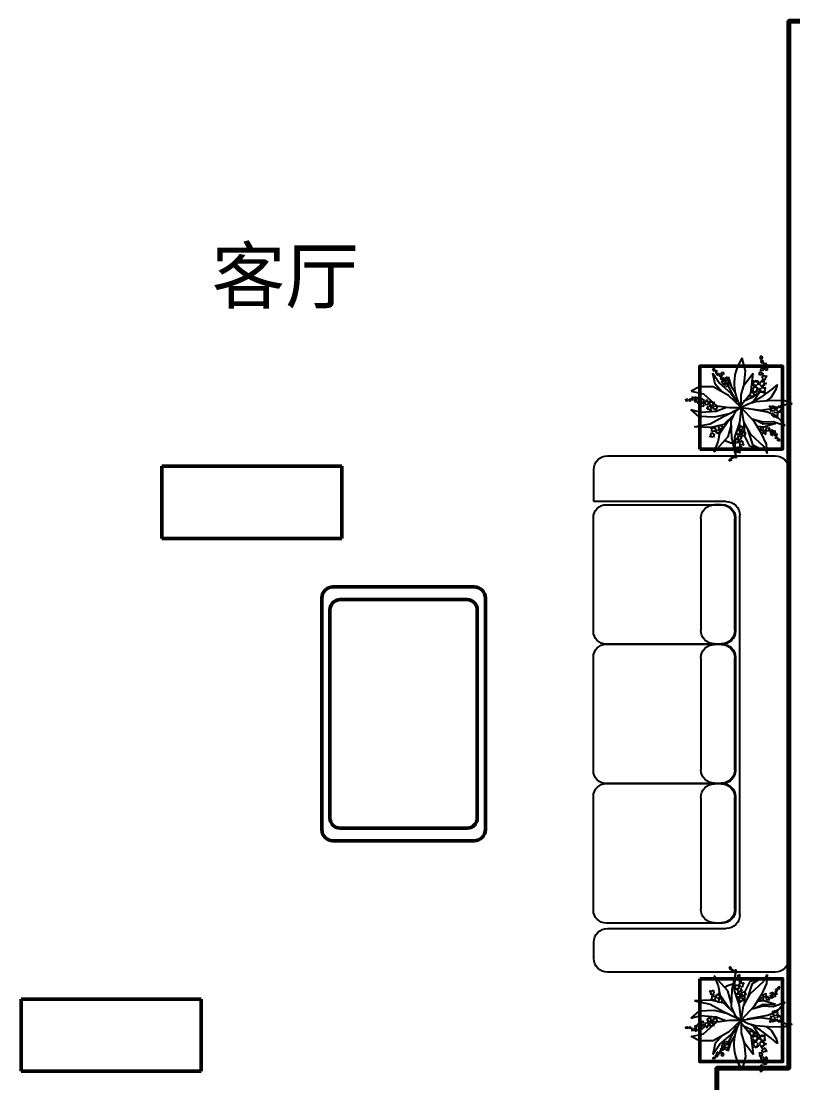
# Model space of a CAD drawing. Header units: millimetres. Extents: x 26134 to 52625, y 7627 to 18313.
# Drawn here: x 31343 to 33487, y 10652 to 13600 of the extents above; entities that cross this region are included whole.
import ezdxf

# ---------------------------------------------------------------- set-up
doc = ezdxf.new("R2010")
doc.units = ezdxf.units.MM
for name, color, linetype in [('wall', 7, 'Continuous'), ('人体', 7, 'Continuous'), ('家具', 6, 'Continuous'), ('户型组成', 5, 'Continuous'), ('户型面积图', 1, 'Continuous'), ('植物', 102, 'Continuous')]:
    doc.layers.add(name, color=color, linetype=linetype)
doc.styles.get("Standard").update_dxf_attribs({"font": 'arial.ttf'})

# ---------------------------------------------------------------- blocks, each defined once
blk = doc.blocks.new('茶几1')
at = {"layer": '家具', "lineweight": 50}
for p, q in [((44554.5, 13551.3), (45008.7, 13551.3)), ((44518.5, 12771.3), (44518.5, 13515.3)), ((45044.7, 13515.3), (45044.7, 12771.3)), ((44544.8, 12808.5), (44544.8, 13478.1)), ((44577.2, 13510.5), (44986, 13510.5)), ((45018.4, 13478.1), (45018.4, 12808.5)), ((44986, 12776.1), (44577.2, 12776.1)), ((45008.7, 12735.3), (44554.5, 12735.3))]:
    blk.add_line(p, q, dxfattribs=at)
for centre, radius, start, end in [((44554.5, 13515.3), 36, 90, 180), ((45008.7, 13515.3), 36, 0, 90), ((44577.2, 13478.1), 32.4, 90, 180), ((44986, 13478.1), 32.4, 0, 90), ((44577.2, 12808.5), 32.4, 180, 270), ((44986, 12808.5), 32.4, 270, 0), ((44554.5, 12771.3), 36, 180, 270), ((45008.7, 12771.3), 36, 270, 0)]:
    blk.add_arc(centre, radius, start, end, dxfattribs=at)
blk = doc.blocks.new('植物1')
at = {"color": 94}
for p, q in [((35205.1, 12767.2), (35203.1, 12766.2)), ((35203.1, 12766.2), (35205.4, 12765.9)), ((35206.5, 12768.7), (35203.4, 12770.9)), ((35203.4, 12770.9), (35205.1, 12767.2)), ((35205.4, 12765.9), (35204.1, 12763.6)), ((35204.1, 12763.6), (35209, 12763.9)), ((35207.6, 12770.3), (35206.5, 12768.7)), ((35207.9, 12768.4), (35207.6, 12770.3)), ((35210.2, 12769.8), (35207.9, 12768.4)), ((35209.5, 12764.5), (35210.2, 12769.8)), ((35212.3, 12759.2), (35210.3, 12758.1)), ((35210.3, 12758.1), (35212.6, 12757.9)), ((35213.7, 12760.7), (35210.5, 12762.8)), ((35210.5, 12762.8), (35212.3, 12759.2)), ((35212.6, 12757.9), (35211.2, 12755.6)), ((35211.2, 12755.6), (35216.2, 12755.9)), ((35214.7, 12762.3), (35213.7, 12760.7)), ((35215, 12760.3), (35214.7, 12762.3)), ((35217.3, 12761.8), (35215, 12760.3)), ((35216.6, 12756.5), (35217.3, 12761.8)), ((35223.3, 12756.3), (35220, 12756.9)), ((35220, 12756.9), (35222.5, 12751.2)), ((35224.7, 12757.2), (35222.6, 12759.1)), ((35222.6, 12759.1), (35223.3, 12756.3)), ((35223.4, 12751), (35229.9, 12752.4)), ((35228.2, 12760.9), (35224.7, 12757.2)), ((35227, 12756.2), (35228.2, 12760.9)), ((35229.4, 12755.7), (35227, 12756.2)), ((35227.2, 12754.5), (35229.4, 12755.7)), ((35229.9, 12752.4), (35227.2, 12754.5)), ((35150.9, 12739.6), (35165.3, 12704.1)), ((35198.7, 12686.8), (35150.9, 12739.6)), ((35224.8, 12748.7), (35212.2, 12690.5)), ((35222.1, 12688.6), (35224.8, 12748.7)), ((35226, 12729.6), (35222.7, 12733)), ((35222.7, 12733), (35227.5, 12731.7)), ((35224.3, 12728), (35226, 12729.6)), ((35226.7, 12728.1), (35224.3, 12728)), ((35225.5, 12724.9), (35226.7, 12728.1)), ((35231.8, 12727), (35225.5, 12724.9)), ((35227.5, 12731.7), (35228.4, 12734.4)), ((35228.4, 12734.4), (35229.2, 12731.6)), ((35229.2, 12731.6), (35231.8, 12733.8)), ((35235, 12739.1), (35231.7, 12739.7)), ((35231.7, 12739.7), (35234.2, 12734.1)), ((35231.8, 12733.8), (35232.5, 12727.7)), ((35236.4, 12740.1), (35234.3, 12742)), ((35234.3, 12742), (35235, 12739.1)), ((35235.1, 12733.8), (35241.7, 12735.3)), ((35239.4, 12727.4), (35235.1, 12728.8)), ((35235.1, 12728.8), (35237.4, 12720.8)), ((35239.9, 12743.7), (35236.4, 12740.1)), ((35238.6, 12720.3), (35247.4, 12721)), ((35238.8, 12739.1), (35239.9, 12743.7)), ((35241.1, 12738.6), (35238.8, 12739.1)), ((35238.9, 12737.4), (35241.1, 12738.6)), ((35241.7, 12735.3), (35238.9, 12737.4)), ((35241.4, 12728.3), (35239, 12731.2)), ((35239, 12731.2), (35239.4, 12727.4)), ((35239.2, 12705.2), (35240.6, 12716.7)), ((35240.6, 12716.7), (35244.7, 12712.4)), ((35246.7, 12732.4), (35241.4, 12728.3)), ((35244.3, 12726.5), (35246.7, 12732.4)), ((35247.3, 12725.4), (35244.3, 12726.5)), ((35244.3, 12724.3), (35247.3, 12725.4)), ((35247.4, 12721), (35244.3, 12724.3)), ((35244.7, 12712.4), (35246.4, 12716.4)), ((35246.4, 12716.4), (35247.6, 12712.4)), ((35247.6, 12712.4), (35255.4, 12715.2)), ((35255.4, 12715.2), (35249.8, 12708.5)), ((35275.3, 12719.6), (35258.2, 12685)), ((35267.1, 12659.9), (35284.4, 12713.2)), ((35305.1, 12725), (35275.3, 12719.6)), ((35276.2, 12676.8), (35323.2, 12720.5)), ((35284.4, 12713.2), (35305.1, 12725)), ((35323.2, 12720.5), (35335.8, 12744.2)), ((35335.8, 12744.2), (35333.1, 12712.3)), ((35142.6, 12684.7), (35134.6, 12687.1)), ((35134.6, 12687.1), (35140.6, 12680.7)), ((35140.6, 12680.7), (35137.1, 12677.2)), ((35137.1, 12677.2), (35142.1, 12678.2)), ((35142.1, 12678.2), (35140.8, 12672.5)), ((35140.8, 12672.5), (35150.8, 12676.4)), ((35143.6, 12688.7), (35142.6, 12684.7)), ((35145.5, 12684.9), (35143.6, 12688.7)), ((35149.4, 12689.4), (35145.5, 12684.9)), ((35151.3, 12678), (35149.4, 12689.4)), ((35169.1, 12678.8), (35163.7, 12672)), ((35165.3, 12704.1), (35170.7, 12674.1)), ((35167.9, 12670.7), (35169.1, 12678.8)), ((35210.8, 12645.3), (35198.7, 12686.8)), ((35212.2, 12690.5), (35210.4, 12631.3)), ((35218.3, 12702.9), (35227, 12703.4)), ((35225.7, 12699.1), (35218.3, 12702.9)), ((35239.3, 12636.8), (35222.1, 12688.6)), ((35223.7, 12695.5), (35225.7, 12699.1)), ((35227.7, 12697), (35223.7, 12695.5)), ((35227, 12703.4), (35226.9, 12708.3)), ((35226.9, 12708.3), (35229.9, 12704.2)), ((35236.7, 12698), (35227.4, 12691.1)), ((35227.4, 12691.1), (35227.7, 12697)), ((35229.2, 12667.7), (35230.5, 12679.2)), ((35229.9, 12704.2), (35232.8, 12709.2)), ((35230.5, 12679.2), (35234.6, 12674.9)), ((35230.7, 12689.1), (35235.3, 12691.1)), ((35235.5, 12688.1), (35230.7, 12689.1)), ((35231.1, 12695), (35241.6, 12697.3)), ((35235.3, 12691.1), (35231.1, 12695)), ((35232.8, 12709.2), (35237.4, 12699.5)), ((35234.1, 12679.5), (35235.5, 12688.1)), ((35239.3, 12685.9), (35234.1, 12679.5)), ((35234.6, 12674.9), (35236.3, 12678.9)), ((35236.3, 12678.9), (35237.6, 12674.9)), ((35237.6, 12674.9), (35245.3, 12677.7)), ((35242.4, 12683.1), (35239.3, 12685.9)), ((35245.3, 12677.7), (35239.7, 12671)), ((35250.1, 12700.3), (35239.8, 12703.7)), ((35247.6, 12685.7), (35241.9, 12687.4)), ((35241.9, 12687.4), (35242.4, 12683.1)), ((35242.9, 12696.3), (35247.6, 12685.7)), ((35244.9, 12675.4), (35249.6, 12677.3)), ((35245.3, 12681.3), (35255.9, 12683.6)), ((35249.6, 12677.3), (35245.3, 12681.3)), ((35253.4, 12705.3), (35248.4, 12705.9)), ((35248.4, 12705.9), (35250.1, 12700.3)), ((35249.8, 12708.5), (35253.4, 12705.3)), ((35253.7, 12634.9), (35276.2, 12676.8)), ((35258.2, 12685), (35254.9, 12637.2)), ((35257.2, 12682.6), (35261.8, 12672)), ((35333.1, 12712.3), (35315.9, 12675)), ((35324.4, 12672.9), (35324.1, 12676.2)), ((35324.1, 12676.2), (35326.4, 12674)), ((35326.4, 12674), (35330.6, 12678.8)), ((35330.6, 12678.8), (35329.3, 12672.2)), ((35348.6, 12674.1), (35346.6, 12680.5)), ((35346.6, 12680.5), (35349.8, 12679.2)), ((35349.8, 12679.2), (35349.8, 12681.7)), ((35349.8, 12681.7), (35351.4, 12679.9)), ((35351.4, 12679.9), (35354.8, 12683.2)), ((35356.1, 12677.5), (35353.3, 12676.7)), ((35353.3, 12676.7), (35355.5, 12674.1)), ((35354.8, 12683.2), (35353.4, 12678.3)), ((35353.4, 12678.3), (35356.1, 12677.5)), ((35360.9, 12680.5), (35362.8, 12674.1)), ((35366.6, 12684.3), (35361.1, 12681.4)), ((35362.8, 12674.1), (35364.7, 12676.9)), ((35367, 12691.7), (35364.6, 12692.9)), ((35364.6, 12692.9), (35365.3, 12688)), ((35364.7, 12676.9), (35366, 12674.8)), ((35365.9, 12687.6), (35371.3, 12687.3)), ((35366, 12674.8), (35366.4, 12677.2)), ((35366.2, 12681), (35366.6, 12684.3)), ((35369, 12681.9), (35366.2, 12681)), ((35366.4, 12677.2), (35371.1, 12676.4)), ((35367.1, 12694.1), (35367, 12691.7)), ((35368.3, 12692.1), (35367.1, 12694.1)), ((35367.2, 12679.6), (35369, 12681.9)), ((35371.1, 12676.4), (35367.2, 12679.6)), ((35371.8, 12694.1), (35368.3, 12692.1)), ((35369.7, 12689.5), (35371.6, 12689.9)), ((35371.3, 12687.3), (35369.7, 12689.5)), ((35369.9, 12690.8), (35371.8, 12694.1)), ((35371.6, 12689.9), (35369.9, 12690.8)), ((35374.6, 12699.4), (35372.2, 12700.6)), ((35372.2, 12700.6), (35372.8, 12695.7)), ((35373.5, 12695.3), (35378.8, 12694.9)), ((35374.7, 12701.7), (35374.6, 12699.4)), ((35375.9, 12699.8), (35374.7, 12701.7)), ((35379.4, 12701.8), (35375.9, 12699.8)), ((35377.2, 12697.2), (35379.1, 12697.6)), ((35378.8, 12694.9), (35377.2, 12697.2)), ((35377.4, 12698.5), (35379.4, 12701.8)), ((35379.1, 12697.6), (35377.4, 12698.5)), ((35140.9, 12655), (35083.2, 12652.2)), ((35083.2, 12652.2), (35137.3, 12641.3)), ((35137.3, 12641.3), (35184.2, 12615.8)), ((35144.4, 12661.8), (35138.6, 12656)), ((35138.6, 12656), (35147, 12658.3)), ((35185.1, 12644), (35140.9, 12655)), ((35145.6, 12664.5), (35141.4, 12664.7)), ((35141.4, 12664.7), (35144.4, 12661.8)), ((35154.5, 12666.4), (35143.5, 12670.1)), ((35143.5, 12670.1), (35145.6, 12664.5)), ((35147, 12658.3), (35148.4, 12653.5)), ((35148.4, 12653.5), (35149.9, 12658.4)), ((35149.9, 12658.4), (35154.3, 12654.5)), ((35154.3, 12654.5), (35155.6, 12665.2)), ((35161.4, 12670.2), (35155.6, 12670.6)), ((35155.6, 12670.6), (35160.9, 12661.3)), ((35163.7, 12672), (35159.8, 12674.9)), ((35159.8, 12674.9), (35161.4, 12670.2)), ((35162.6, 12661), (35173.6, 12664.6)), ((35168.5, 12653.5), (35162.6, 12647.7)), ((35162.6, 12647.7), (35171.1, 12650)), ((35169.7, 12656.2), (35165.4, 12656.4)), ((35165.4, 12656.4), (35168.5, 12653.5)), ((35178.5, 12658.1), (35167.5, 12661.8)), ((35167.5, 12661.8), (35169.7, 12656.2)), ((35172.1, 12670.2), (35167.9, 12670.7)), ((35168.5, 12667.7), (35172.1, 12670.2)), ((35173.6, 12664.6), (35168.5, 12667.7)), ((35170.7, 12674.1), (35204.4, 12625.7)), ((35171.1, 12650), (35172.5, 12645.2)), ((35172.5, 12645.2), (35174, 12650.1)), ((35174, 12650.1), (35178.4, 12646.2)), ((35178.4, 12646.2), (35179.7, 12656.9)), ((35217.6, 12613.1), (35185.1, 12644)), ((35240, 12662.8), (35229.8, 12666.2)), ((35236.6, 12655.7), (35241.3, 12657.7)), ((35241.5, 12654.7), (35236.6, 12655.7)), ((35237.1, 12661.6), (35247.6, 12663.9)), ((35241.3, 12657.7), (35237.1, 12661.6)), ((35243.4, 12667.7), (35238.4, 12668.4)), ((35238.4, 12668.4), (35240, 12662.8)), ((35239.7, 12671), (35243.4, 12667.7)), ((35240, 12646.1), (35241.5, 12654.7)), ((35245.3, 12652.5), (35240, 12646.1)), ((35249.7, 12674.4), (35244.9, 12675.4)), ((35248.4, 12649.7), (35245.3, 12652.5)), ((35253.5, 12652.3), (35247.8, 12654)), ((35247.8, 12654), (35248.4, 12649.7)), ((35248.3, 12665.8), (35249.7, 12674.4)), ((35253.6, 12672.1), (35248.3, 12665.8)), ((35248.9, 12662.9), (35253.5, 12652.3)), ((35256.7, 12669.4), (35253.6, 12672.1)), ((35261.8, 12672), (35256.1, 12673.6)), ((35256.1, 12673.6), (35256.7, 12669.4)), ((35315.9, 12675), (35290.7, 12634)), ((35292.3, 12627.2), (35322, 12641.5)), ((35323.2, 12652.9), (35301, 12650.8)), ((35313.8, 12654.2), (35310.5, 12662.5)), ((35310.5, 12662.5), (35314.8, 12661)), ((35314.8, 12661), (35314.5, 12664.3)), ((35314.5, 12664.3), (35316.8, 12662.1)), ((35322.9, 12654.9), (35314.7, 12653.4)), ((35316.8, 12662.1), (35321, 12666.9)), ((35321, 12666.9), (35319.7, 12660.3)), ((35319.7, 12660.3), (35323.4, 12659.4)), ((35323.4, 12659.4), (35319.7, 12658)), ((35319.7, 12658), (35322.9, 12654.9)), ((35323.4, 12666.1), (35320.1, 12674.4)), ((35320.1, 12674.4), (35324.4, 12672.9)), ((35322, 12641.5), (35364.7, 12640.4)), ((35364.7, 12640.4), (35323.2, 12652.9)), ((35332.5, 12666.8), (35324.4, 12665.3)), ((35329.3, 12672.2), (35333, 12671.3)), ((35333, 12671.3), (35329.3, 12669.9)), ((35329.3, 12669.9), (35332.5, 12666.8)), ((35331.3, 12663.3), (35332.6, 12654.4)), ((35339.5, 12667.2), (35331.7, 12664.5)), ((35332.6, 12654.4), (35335.6, 12657.8)), ((35335.6, 12657.8), (35337, 12654.8)), ((35337, 12654.8), (35337.9, 12657.9)), ((35337.9, 12657.9), (35344, 12655.9)), ((35338.4, 12662.9), (35339.5, 12667.2)), ((35342.2, 12663.5), (35338.4, 12662.9)), ((35339.5, 12660.9), (35342.2, 12663.5)), ((35344, 12655.9), (35339.5, 12660.9)), ((35344.6, 12667.6), (35346.5, 12661.2)), ((35350.2, 12671.4), (35344.8, 12668.5)), ((35346.5, 12661.2), (35348.4, 12664)), ((35348.4, 12664), (35349.7, 12662)), ((35355.5, 12674.1), (35349.3, 12673.5)), ((35349.7, 12662), (35350, 12664.3)), ((35349.9, 12668.1), (35350.2, 12671.4)), ((35352.6, 12669), (35349.9, 12668.1)), ((35350, 12664.3), (35354.7, 12663.5)), ((35350.9, 12666.8), (35352.6, 12669)), ((35354.7, 12663.5), (35350.9, 12666.8)), ((35356.7, 12664.7), (35353.9, 12670.2)), ((35354.3, 12671.1), (35359.6, 12675.2)), ((35356.5, 12633.1), (35398, 12647.7)), ((35358.3, 12667.6), (35356.7, 12664.7)), ((35360.1, 12665.3), (35358.3, 12667.6)), ((35359.6, 12675.2), (35359.5, 12671.8)), ((35359.5, 12671.8), (35361.8, 12672.7)), ((35365, 12668.5), (35359.9, 12668.1)), ((35359.9, 12668.1), (35360.1, 12665.3)), ((35361.8, 12672.7), (35360.7, 12670.6)), ((35360.7, 12670.6), (35365, 12668.5)), ((35398, 12647.7), (35369.2, 12614.9)), ((35098.5, 12616.7), (35070.6, 12592.2)), ((35152.7, 12618.5), (35098.5, 12616.7)), ((35202.8, 12606.5), (35152.7, 12618.5)), ((35184.2, 12615.8), (35244.9, 12585.5)), ((35210.4, 12631.3), (35225.7, 12598.5)), ((35244.9, 12585.5), (35239.3, 12636.8)), ((35244.9, 12585.5), (35253.7, 12634.9)), ((35290.7, 12634), (35244.9, 12585.5)), ((35281.6, 12624.4), (35321.4, 12634.9)), ((35321.4, 12634.9), (35356.5, 12633.1)), ((35369.2, 12614.9), (35336.7, 12601.3)), ((35360.1, 12613), (35352.9, 12615.2)), ((35352.9, 12615.2), (35357.1, 12601.9)), ((35359.1, 12601.1), (35374.1, 12602.7)), ((35363.5, 12614.7), (35359.3, 12619.6)), ((35359.3, 12619.6), (35360.1, 12613)), ((35372.3, 12622), (35363.5, 12614.7)), ((35376.9, 12603.3), (35367.8, 12592.6)), ((35368.5, 12611.9), (35372.3, 12622)), ((35373.6, 12610.2), (35368.5, 12611.9)), ((35368.5, 12608), (35373.6, 12610.2)), ((35374.1, 12602.7), (35368.5, 12608)), ((35378.8, 12596), (35376.9, 12603.3)), ((35070.6, 12592.2), (35104.9, 12601.3)), ((35087.7, 12564.8), (35085.9, 12566.5)), ((35085.9, 12566.5), (35086.1, 12564.1)), ((35089, 12567.9), (35087.7, 12564.8)), ((35092.1, 12562.1), (35089, 12567.9)), ((35096.7, 12570), (35091.9, 12570.2)), ((35091.9, 12570.2), (35096.2, 12567.5)), ((35096.2, 12567.5), (35094.7, 12565.1)), ((35094.7, 12565.1), (35097.4, 12566.3)), ((35098.3, 12570.5), (35096.7, 12572.4)), ((35096.7, 12572.4), (35096.7, 12570)), ((35097.4, 12562.9), (35102.5, 12566.5)), ((35097.4, 12566.3), (35097.4, 12562.9)), ((35099.8, 12573.6), (35098.3, 12570.5)), ((35102.5, 12567.5), (35099.8, 12573.6)), ((35107.7, 12577.9), (35101.3, 12578.2)), ((35101.3, 12578.2), (35107, 12574.6)), ((35103.4, 12563.8), (35110.8, 12567.4)), ((35104.9, 12601.3), (35158.1, 12597.6)), ((35107, 12574.6), (35105.1, 12571.3)), ((35105.1, 12571.3), (35108.6, 12573)), ((35109.9, 12578.6), (35107.7, 12581.1)), ((35107.7, 12581.1), (35107.7, 12577.9)), ((35108.6, 12573), (35108.7, 12568.5)), ((35108.7, 12568.5), (35115.4, 12573.3)), ((35111.9, 12582.7), (35109.9, 12578.6)), ((35115.5, 12574.5), (35111.9, 12582.7)), ((35112, 12566.9), (35117.4, 12559.8)), ((35113.9, 12537.5), (35160.8, 12579.4)), ((35123.7, 12576.5), (35116, 12567.8)), ((35116, 12567.8), (35121.9, 12567.6)), ((35121.9, 12567.6), (35120.1, 12563.7)), ((35120.1, 12563.7), (35123.9, 12565.4)), ((35123.9, 12565.4), (35127, 12557.7)), ((35134.5, 12571.7), (35125.2, 12577)), ((35131.6, 12588.8), (35125.8, 12589.3)), ((35125.8, 12589.3), (35131.1, 12580)), ((35127, 12557.7), (35128.3, 12566.4)), ((35128.3, 12566.4), (35133.1, 12565.9)), ((35129.3, 12569.1), (35134.5, 12571.7)), ((35133.1, 12565.9), (35129.3, 12569.1)), ((35133.9, 12590.6), (35130, 12593.6)), ((35130, 12593.6), (35131.6, 12588.8)), ((35132.8, 12579.7), (35143.8, 12583.3)), ((35139.3, 12597.5), (35133.9, 12590.6)), ((35135, 12573.4), (35138.3, 12562.3)), ((35144.8, 12580.1), (35135.4, 12575.1)), ((35138.1, 12589.3), (35139.3, 12597.5)), ((35142.3, 12588.9), (35138.1, 12589.3)), ((35138.3, 12562.3), (35141.6, 12567.3)), ((35138.7, 12586.4), (35142.3, 12588.9)), ((35143.8, 12583.3), (35138.7, 12586.4)), ((35141.6, 12567.3), (35144, 12563.7)), ((35144, 12563.7), (35144.5, 12567.8)), ((35144.2, 12574.3), (35144.8, 12580.1)), ((35149, 12575.9), (35144.2, 12574.3)), ((35144.5, 12567.8), (35152.7, 12566.4)), ((35151.8, 12587.5), (35146, 12587.9)), ((35146, 12587.9), (35151.3, 12578.6)), ((35146, 12572), (35149, 12575.9)), ((35152.7, 12566.4), (35146, 12572)), ((35154, 12589.3), (35150.1, 12592.2)), ((35150.1, 12592.2), (35151.8, 12587.5)), ((35152.9, 12578.3), (35163.9, 12581.9)), ((35159.5, 12596.1), (35154, 12589.3)), ((35158.1, 12597.6), (35193.6, 12583.5)), ((35158.3, 12587.9), (35159.5, 12596.1)), ((35162.4, 12587.5), (35158.3, 12587.9)), ((35158.9, 12585), (35162.4, 12587.5)), ((35163.9, 12581.9), (35158.9, 12585)), ((35160.8, 12579.4), (35205, 12584.9)), ((35244.9, 12585.5), (35200.5, 12543.9)), ((35205, 12584.9), (35244.9, 12585.5)), ((35225.7, 12598.5), (35244.9, 12585.5)), ((35242, 12580.3), (35279, 12534.8)), ((35244.9, 12585.5), (35313.2, 12594.9)), ((35244.9, 12585.5), (35244.9, 12541.2)), ((35269, 12573), (35244.9, 12585.5)), ((35336.7, 12601.3), (35266.1, 12588.4)), ((35295.2, 12565.8), (35269, 12573)), ((35312.3, 12550.3), (35278.8, 12570.3)), ((35340.3, 12562.1), (35295.2, 12565.8)), ((35313.2, 12594.9), (35360.1, 12587.6)), ((35349, 12588.1), (35343.4, 12578.9)), ((35343.4, 12578.9), (35353.4, 12584.3)), ((35349.8, 12591.8), (35344.3, 12590.7)), ((35344.3, 12590.7), (35349, 12588.1)), ((35360.4, 12596.8), (35345.4, 12598.2)), ((35345.4, 12598.2), (35349.8, 12591.8)), ((35353.4, 12584.3), (35356.6, 12578.7)), ((35356.6, 12578.7), (35357.1, 12585.3)), ((35357.1, 12585.3), (35363.7, 12581.7)), ((35360.1, 12587.6), (35402.5, 12573)), ((35363.7, 12581.7), (35362.2, 12595.6)), ((35368.2, 12590.5), (35377.5, 12578.6)), ((35377.5, 12578.6), (35379.1, 12586.2)), ((35383.9, 12600.1), (35378.8, 12596)), ((35379.1, 12586.2), (35383.6, 12583)), ((35382.1, 12594), (35383.9, 12600.1)), ((35392.9, 12590.4), (35382.1, 12594)), ((35382.4, 12588.2), (35392.9, 12590.4)), ((35383.6, 12583), (35382.4, 12588.2)), ((35422.4, 12572.1), (35393.5, 12561.2)), ((35402.5, 12573), (35422.4, 12572.1)), ((35050.9, 12559.3), (35054.7, 12560.4)), ((35054.6, 12558.4), (35050.9, 12559.3)), ((35054.1, 12556.5), (35054.6, 12558.4)), ((35055.7, 12557.6), (35054.1, 12556.5)), ((35054.7, 12560.4), (35054.2, 12562.6)), ((35054.2, 12562.6), (35055.9, 12561.1)), ((35056.2, 12554.9), (35055.7, 12557.6)), ((35055.9, 12561.1), (35056.7, 12563.6)), ((35059.6, 12559), (35056.2, 12554.9)), ((35056.7, 12563.6), (35059.8, 12559.7)), ((35061.6, 12559.4), (35065.5, 12560.5)), ((35065.3, 12558.4), (35061.6, 12559.4)), ((35064.8, 12556.6), (35065.3, 12558.4)), ((35066.5, 12557.7), (35064.8, 12556.6)), ((35065.5, 12560.5), (35064.9, 12562.7)), ((35064.9, 12562.7), (35066.7, 12561.1)), ((35066.9, 12555), (35066.5, 12557.7)), ((35066.7, 12561.1), (35067.5, 12563.7)), ((35070.4, 12559.1), (35066.9, 12555)), ((35067.5, 12563.7), (35070.6, 12559.8)), ((35071.5, 12528.4), (35113.9, 12537.5)), ((35100.4, 12513.9), (35071.5, 12528.4)), ((35072.3, 12556.3), (35078.2, 12558.2)), ((35075, 12554.2), (35072.3, 12556.3)), ((35072.4, 12552.9), (35075, 12554.2)), ((35075.2, 12552.6), (35072.4, 12552.9)), ((35074.9, 12547.5), (35075.2, 12552.6)), ((35077.6, 12551.5), (35074.9, 12547.5)), ((35079.5, 12550.1), (35077.6, 12551.5)), ((35079, 12557.7), (35082.3, 12551.9)), ((35082.3, 12551.9), (35079, 12552.5)), ((35079, 12552.5), (35079.5, 12550.1)), ((35086.1, 12564.1), (35081.3, 12563.9)), ((35081.3, 12563.9), (35085.8, 12561.6)), ((35090.4, 12555.9), (35083.7, 12555)), ((35083.7, 12555), (35086.3, 12552.6)), ((35086.3, 12552.6), (35084, 12551.6)), ((35084, 12551.6), (35086.3, 12550.9)), ((35085.8, 12561.6), (35084.5, 12559)), ((35084.5, 12559), (35087.1, 12560.5)), ((35086.3, 12550.9), (35084.8, 12546.4)), ((35084.8, 12546.4), (35088.6, 12549.8)), ((35087.1, 12560.5), (35087.4, 12557.1)), ((35087.4, 12557.1), (35092.1, 12561.1)), ((35088.6, 12549.8), (35090.5, 12547.7)), ((35090.5, 12547.7), (35090.1, 12550.6)), ((35090.1, 12550.6), (35093.3, 12549.7)), ((35093.3, 12549.7), (35091.2, 12555.5)), ((35107.3, 12561.6), (35103.4, 12563.8)), ((35104.2, 12559.3), (35107.3, 12561.6)), ((35108, 12559.4), (35104.2, 12559.3)), ((35108.4, 12552.7), (35108, 12559.4)), ((35111.2, 12558.4), (35108.4, 12552.7)), ((35114, 12556.9), (35111.2, 12558.4)), ((35117.4, 12559.8), (35112.9, 12560)), ((35112.9, 12560), (35114, 12556.9)), ((35200.5, 12543.9), (35148.2, 12513.9)), ((35177.5, 12530.7), (35155, 12504.6)), ((35169.8, 12501.1), (35209.5, 12535.1)), ((35229.3, 12564.6), (35201.8, 12513.6)), ((35209.5, 12535.1), (35229.6, 12565)), ((35210.7, 12510.6), (35223.9, 12532.4)), ((35244.9, 12541.2), (35255.5, 12505.7)), ((35282.9, 12550.7), (35252.7, 12564.4)), ((35286.4, 12545.4), (35271.4, 12546.8)), ((35271.4, 12546.8), (35275.7, 12540.4)), ((35275.7, 12540.4), (35274, 12540.1)), ((35278.3, 12532.3), (35279.3, 12532.9)), ((35279, 12534.8), (35287.1, 12466.5)), ((35279.3, 12532.9), (35282.5, 12527.3)), ((35282.5, 12527.3), (35283, 12533.9)), ((35311.4, 12528.6), (35282.9, 12550.7)), ((35283, 12533.9), (35289.6, 12530.3)), ((35293.6, 12534.4), (35284.5, 12523.7)), ((35288.1, 12564.7), (35290.6, 12559.6)), ((35289.6, 12530.3), (35288.1, 12544.2)), ((35290.6, 12559.6), (35311.4, 12528.6)), ((35295.5, 12527.1), (35293.6, 12534.4)), ((35300.6, 12531.2), (35295.5, 12527.1)), ((35298.8, 12525.1), (35300.6, 12531.2)), ((35316.2, 12527.5), (35309, 12529.7)), ((35309, 12529.7), (35313.2, 12516.3)), ((35350.2, 12522.1), (35312.3, 12550.3)), ((35319.6, 12529.2), (35315.4, 12534)), ((35315.4, 12534), (35316.2, 12527.5)), ((35328.4, 12536.4), (35319.6, 12529.2)), ((35324.7, 12526.4), (35328.4, 12536.4)), ((35332, 12562.8), (35349.3, 12550.3)), ((35393.5, 12561.2), (35340.3, 12562.1)), ((35349.3, 12550.3), (35367.4, 12519.3)), ((35148.2, 12513.9), (35100.4, 12513.9)), ((35155, 12504.6), (35146.1, 12465.8)), ((35146.1, 12465.8), (35169.8, 12501.1)), ((35181, 12498.6), (35175.6, 12495.2)), ((35175.6, 12495.2), (35182.3, 12495.5)), ((35182.4, 12500.5), (35179.2, 12501.3)), ((35179.2, 12501.3), (35181, 12498.6)), ((35189.3, 12500.4), (35181.6, 12505)), ((35181.6, 12505), (35182.4, 12500.5)), ((35182.3, 12495.5), (35182.6, 12491.7)), ((35182.6, 12491.7), (35184.6, 12495.1)), ((35184.6, 12495.1), (35187.2, 12491.5)), ((35185.6, 12484.6), (35189.6, 12491.9)), ((35186, 12505), (35190, 12512.2)), ((35190.5, 12505.4), (35186, 12505)), ((35187.2, 12491.5), (35189.9, 12499.3)), ((35189.3, 12501.7), (35190.5, 12505.4)), ((35192.3, 12504), (35189.3, 12501.7)), ((35190.8, 12492.1), (35199.4, 12489.5)), ((35191.3, 12512.5), (35199.8, 12509.8)), ((35196.5, 12498.8), (35192.3, 12504)), ((35198.7, 12505.5), (35195.5, 12505.1)), ((35195.5, 12505.1), (35196.5, 12498.8)), ((35199.8, 12509.8), (35195.9, 12507.4)), ((35195.9, 12507.4), (35198.7, 12505.5)), ((35201.8, 12513.6), (35199.4, 12478.3)), ((35199.4, 12478.3), (35210.7, 12510.6)), ((35287.1, 12466.5), (35254.9, 12507.6)), ((35255.5, 12505.7), (35260, 12458.3)), ((35289.5, 12499.3), (35283.8, 12490.2)), ((35283.8, 12490.2), (35293.9, 12495.5)), ((35290.3, 12503.1), (35284.8, 12502)), ((35284.8, 12502), (35289.5, 12499.3)), ((35284.9, 12521.6), (35294.2, 12509.8)), ((35300.9, 12508), (35285.9, 12509.4)), ((35285.9, 12509.4), (35290.3, 12503.1)), ((35293.9, 12495.5), (35297.1, 12490)), ((35294.2, 12509.8), (35295.8, 12517.3)), ((35295.8, 12517.3), (35300.3, 12514.1)), ((35297.1, 12490), (35297.6, 12496.5)), ((35297.6, 12496.5), (35304.2, 12492.9)), ((35309.6, 12521.5), (35298.8, 12525.1)), ((35299.1, 12519.3), (35309.6, 12521.5)), ((35300.3, 12514.1), (35299.1, 12519.3)), ((35304.2, 12492.9), (35302.7, 12506.8)), ((35317.4, 12514.5), (35308.3, 12503.8)), ((35308.7, 12501.7), (35318, 12489.9)), ((35315.2, 12515.5), (35330.2, 12517.1)), ((35319.3, 12507.2), (35317.4, 12514.5)), ((35318, 12489.9), (35319.6, 12497.4)), ((35324.4, 12511.3), (35319.3, 12507.2)), ((35319.6, 12497.4), (35324.1, 12494.2)), ((35322.6, 12505.2), (35324.4, 12511.3)), ((35333.4, 12501.6), (35322.6, 12505.2)), ((35322.8, 12499.4), (35333.4, 12501.6)), ((35324.1, 12494.2), (35322.8, 12499.4)), ((35324.6, 12522.5), (35329.8, 12524.7)), ((35330.2, 12517.1), (35324.6, 12522.5)), ((35329.8, 12524.7), (35324.7, 12526.4)), ((35371, 12504.8), (35350.2, 12522.1)), ((35367.4, 12519.3), (35371, 12504.8)), ((35147.8, 12453.8), (35146.1, 12455.3)), ((35146.1, 12455.3), (35148.4, 12455)), ((35148.4, 12455), (35147.6, 12457.6)), ((35147.6, 12457.6), (35152.4, 12456.2)), ((35152.7, 12455.5), (35152.2, 12450.1)), ((35154.1, 12456.9), (35156.6, 12460.1)), ((35157.6, 12458.3), (35154.1, 12456.9)), ((35156.6, 12460.1), (35154.9, 12461.5)), ((35154.9, 12461.5), (35157.2, 12461.3)), ((35157.2, 12461.3), (35156.4, 12463.8)), ((35156.4, 12463.8), (35161.1, 12462.4)), ((35160.7, 12469.2), (35156.9, 12466.4)), ((35156.9, 12466.4), (35162, 12467)), ((35158.3, 12456.5), (35157.6, 12458.3)), ((35159, 12458.3), (35158.3, 12456.5)), ((35160.9, 12456.4), (35159, 12458.3)), ((35161.7, 12470.7), (35159.2, 12471.1)), ((35159.2, 12471.1), (35160.7, 12469.2)), ((35166.9, 12471.1), (35160.9, 12474)), ((35160.9, 12474), (35161.7, 12470.7)), ((35161.4, 12461.7), (35160.9, 12456.4)), ((35162, 12467), (35162.4, 12464.2)), ((35162.4, 12464.2), (35163.6, 12466.8)), ((35163.6, 12466.8), (35165.8, 12464.3)), ((35165.8, 12464.3), (35167.4, 12470.3)), ((35171.3, 12474.9), (35167.5, 12472)), ((35167.5, 12472), (35172.5, 12472.7)), ((35172.2, 12476.4), (35169.8, 12476.8)), ((35169.8, 12476.8), (35171.3, 12474.9)), ((35177.4, 12476.7), (35171.4, 12479.7)), ((35171.4, 12479.7), (35172.2, 12476.4)), ((35176.6, 12485.8), (35172.5, 12483.3)), ((35172.5, 12483.3), (35177.6, 12483.5)), ((35172.5, 12472.7), (35173, 12469.9)), ((35173, 12469.9), (35174.2, 12472.5)), ((35174.2, 12472.5), (35176.4, 12470)), ((35179.5, 12470.6), (35174.7, 12466.1)), ((35174.7, 12466.1), (35178.1, 12465.7)), ((35177.6, 12487.2), (35175.2, 12487.8)), ((35175.2, 12487.8), (35176.6, 12485.8)), ((35176.4, 12470), (35178, 12476)), ((35178.1, 12465.7), (35176.8, 12463.5)), ((35176.8, 12463.5), (35179.1, 12464.3)), ((35182.8, 12487.1), (35177.1, 12490.6)), ((35177.1, 12490.6), (35177.6, 12487.2)), ((35177.6, 12483.5), (35177.8, 12480.7)), ((35177.8, 12480.7), (35179.2, 12483.2)), ((35179.1, 12464.3), (35180.4, 12459.7)), ((35179.2, 12483.2), (35181.2, 12480.5)), ((35180.4, 12459.7), (35181.6, 12464.6)), ((35185.5, 12467.3), (35180.5, 12470.9)), ((35181.2, 12480.5), (35183.3, 12486.3)), ((35181.6, 12464.6), (35184.4, 12464)), ((35182.4, 12466.1), (35185.5, 12467.3)), ((35184.4, 12464), (35182.4, 12466.1)), ((35190.1, 12485.1), (35185.6, 12484.6)), ((35188.9, 12481.4), (35190.1, 12485.1)), ((35191.9, 12483.7), (35188.9, 12481.4)), ((35196.1, 12478.5), (35191.9, 12483.7)), ((35198.3, 12485.2), (35195.1, 12484.8)), ((35195.1, 12484.8), (35196.1, 12478.5)), ((35199.4, 12489.5), (35195.5, 12487)), ((35195.5, 12487), (35198.3, 12485.2)), ((35260, 12458.3), (35248.3, 12413.7)), ((35315.2, 12472.6), (35306.7, 12470.6)), ((35306.7, 12470.6), (35310.3, 12467.9)), ((35310.3, 12467.9), (35307.5, 12466.3)), ((35307.5, 12466.3), (35310.5, 12465.7)), ((35310.5, 12465.7), (35309.1, 12459.7)), ((35309.1, 12459.7), (35313.6, 12464.5)), ((35319.6, 12458), (35311.4, 12455.3)), ((35311.4, 12455.3), (35315.1, 12453)), ((35313.6, 12464.5), (35316.4, 12462)), ((35316.4, 12462), (35315.5, 12465.7)), ((35315.5, 12465.7), (35319.7, 12465)), ((35319.7, 12465), (35316.4, 12472.3)), ((35320.1, 12472.8), (35317.2, 12483.2)), ((35318.1, 12484.6), (35328.4, 12489.8)), ((35323.8, 12477.3), (35320.1, 12472.8)), ((35324.8, 12450.8), (35320.8, 12457.8)), ((35326, 12472.8), (35323.8, 12477.3)), ((35326.7, 12477.6), (35326, 12472.8)), ((35335.4, 12476.7), (35326.7, 12477.6)), ((35328.4, 12489.8), (35327.1, 12484)), ((35327.1, 12484), (35331.3, 12484.8)), ((35335.7, 12456.6), (35327.8, 12455.3)), ((35331.3, 12484.8), (35328.8, 12481.6)), ((35328.8, 12481.6), (35335.4, 12476.7)), ((35333.8, 12452.7), (35335.7, 12456.6)), ((35145.3, 12450.7), (35147.8, 12453.8)), ((35148.9, 12452), (35145.3, 12450.7)), ((35149.5, 12450.2), (35148.9, 12452)), ((35150.2, 12452.1), (35149.5, 12450.2)), ((35152.2, 12450.1), (35150.2, 12452.1)), ((35311.7, 12426.9), (35317.4, 12429.9)), ((35314.8, 12425.3), (35311.7, 12426.9)), ((35312.4, 12423.4), (35314.8, 12425.3)), ((35315.4, 12423.6), (35312.4, 12423.4)), ((35315.1, 12453), (35312.5, 12451.1)), ((35312.5, 12451.1), (35315.6, 12450.8)), ((35315.6, 12450.8), (35314.7, 12444.7)), ((35314.7, 12444.7), (35318.7, 12449.8)), ((35315.9, 12418.4), (35315.4, 12423.6)), ((35317.9, 12422.9), (35315.9, 12418.4)), ((35320.2, 12421.8), (35317.9, 12422.9)), ((35318.3, 12429.5), (35322.7, 12424.1)), ((35318.7, 12449.8), (35321.7, 12447.6)), ((35322.7, 12424.1), (35319.2, 12424.2)), ((35319.2, 12424.2), (35320.2, 12421.8)), ((35321.7, 12447.6), (35320.5, 12451.2)), ((35320.5, 12451.2), (35324.8, 12450.8)), ((35322.3, 12431.3), (35321.3, 12439.3)), ((35322.1, 12440.3), (35330.3, 12443.1)), ((35325.6, 12434.2), (35322.3, 12431.3)), ((35326.7, 12430.6), (35325.6, 12434.2)), ((35327.1, 12454.3), (35326.7, 12445.6)), ((35326.7, 12445.6), (35330.3, 12448.3)), ((35327.8, 12434.2), (35326.7, 12430.6)), ((35334.1, 12432.5), (35327.8, 12434.2)), ((35330.3, 12443.1), (35328.7, 12438.9)), ((35328.7, 12438.9), (35332, 12439)), ((35332, 12439), (35329.7, 12436.9)), ((35329.7, 12436.9), (35334.1, 12432.5)), ((35330.3, 12448.3), (35331, 12445.2)), ((35331, 12445.2), (35332.5, 12447.9)), ((35332.5, 12447.9), (35337.9, 12444.9)), ((35337.6, 12452.5), (35333.8, 12452.7)), ((35334.5, 12450.6), (35337.6, 12452.5)), ((35337.9, 12444.9), (35334.5, 12450.6)), ((35309.2, 12413.1), (35314.9, 12416.1)), ((35312.3, 12411.5), (35309.2, 12413.1)), ((35309.9, 12409.6), (35312.3, 12411.5)), ((35312.9, 12409.8), (35309.9, 12409.6)), ((35313.4, 12404.6), (35312.9, 12409.8)), ((35315.4, 12409.1), (35313.4, 12404.6)), ((35317.7, 12408), (35315.4, 12409.1)), ((35315.9, 12415.8), (35320.2, 12410.4)), ((35320.2, 12410.4), (35316.7, 12410.4)), ((35316.7, 12410.4), (35317.7, 12408))]:
    blk.add_line(p, q, dxfattribs=at)
blk.add_arc((35247.8, 12587), 127.5, 104.1904, 118.2972, dxfattribs=at)
at = {"color": 94, "extrusion": (0, 0, -1)}
blk.add_ellipse((35374.2, 12502), major_axis=(0, 154.8), ratio=0.990582, start_param=4.105403, end_param=5.24288, dxfattribs=at)

msp = doc.modelspace()

# ---------------------------------------------------------------- linework, layer by layer
at = {"layer": 'wall', "color": 7, "lineweight": 50}
for p, q in [((33475.2, 10693), (33475.2, 13600)), ((33715.2, 13600), (33475.2, 13600)), ((33475.2, 10693), (33275.2, 10693)), ((33275.2, 10693), (33275.2, 10453)), ((33275.2, 10693), (33475.2, 10693))]:
    msp.add_line(p, q, dxfattribs=at)
at = {"layer": 'wall', "color": 1, "lineweight": 60}
msp.add_lwpolyline([(33275.2, 10453), (33275.2, 10693), (33475.2, 10693), (33475.2, 13600), (33715.2, 13600)], dxfattribs=at)
at = {"layer": '人体', "color": 7, "lineweight": 50}
for p, q in [((31734, 12164), (31734, 12364)), ((31734, 12364), (32234, 12364)), ((32234, 12364), (32234, 12164)), ((32234, 12164), (31734, 12164)), ((31343, 10684), (31343, 10884)), ((31343, 10884), (31843, 10884)), ((31843, 10884), (31843, 10684)), ((31843, 10684), (31343, 10684))]:
    msp.add_line(p, q, dxfattribs=at)
at = {"layer": '家具'}
for p, q in [((32971.8, 12393.1), (33437.5, 12393.1)), ((32934, 12266), (32934, 12355.4)), ((33475.2, 12355.4), (33475.2, 11795.3)), ((32951.7, 12266), (32934, 12266)), ((33301.4, 12266), (32951.7, 12266)), ((32968.5, 12257.5), (33291.3, 12257.5)), ((33287.9, 12256.8), (33269, 12256.8)), ((32932.6, 11906), (32932.6, 12221.6)), ((33231.3, 12219), (33231.3, 11908.9)), ((33325.6, 11908.9), (33325.6, 12219)), ((33327.1, 12221.6), (33327.1, 11906)), ((33339.2, 11453.7), (33339.2, 12227.9)), ((32968.5, 11870.2), (33291.3, 11870.2)), ((33291.3, 11870.2), (32968.5, 11870.2)), ((33269, 11871.2), (33287.9, 11871.2)), ((33287.9, 11869.4), (33269, 11869.4)), ((32932.6, 11518.7), (32932.6, 11834.3)), ((33231.3, 11831.7), (33231.3, 11521.6)), ((33325.6, 11521.6), (33325.6, 11831.7)), ((33327.1, 11834.3), (33327.1, 11518.7)), ((33475.2, 11795.3), (33475.2, 10997.1)), ((33291.3, 11482.8), (32968.5, 11482.8)), ((32968.5, 11482.8), (33291.3, 11482.8)), ((33269, 11483.9), (33287.9, 11483.9)), ((33287.9, 11482.1), (33269, 11482.1)), ((32932.6, 11131.4), (32932.6, 11447)), ((33231.3, 11444.4), (33231.3, 11134.3)), ((33325.6, 11134.3), (33325.6, 11444.4)), ((33327.1, 11447), (33327.1, 11131.4)), ((33339.2, 11118.3), (33339.2, 11453.7)), ((33291.3, 11095.5), (32968.5, 11095.5)), ((33269, 11096.6), (33287.9, 11096.6)), ((32971.8, 11080.5), (33301.4, 11080.5)), ((32934, 10997.1), (32934, 11042.8)), ((33437.5, 10959.3), (32971.8, 10959.3))]:
    msp.add_line(p, q, dxfattribs=at)
at = {"layer": '家具', "color": 6, "lineweight": 50}
for points in [[(33228, 12412), (33458, 12412), (33458, 12642), (33228, 12642), (33228, 12412)], [(33228, 10941), (33458, 10941), (33458, 10711), (33228, 10711), (33228, 10941)]]:
    msp.add_lwpolyline(points, dxfattribs=at)
at = {"layer": '家具', "extrusion": (0, 0, -1)}
for centre, major_axis, start_param, end_param in [((32971.8, 12355.4), (35.6, 12.7), 3.483797, 5.054593), ((33437.5, 12355.4), (10.1, 36.4), -0.26956, 1.301236), ((33301.4, 12228.3), (26.7, 26.7), -0.785398, 0.785398), ((32968.5, 12221.6), (-34, 11.5), -0.326444, 1.244353), ((33269, 12219), (-36.4, 10.1), -0.269561, 1.301236), ((33287.9, 12219), (36.4, 10.1), -1.301236, 0.269561), ((33291.3, 12221.6), (-25.4, 25.4), 0.785398, 2.356194), ((32968.5, 11906), (34, 11.5), 1.89724, 3.468036), ((33269, 11908.9), (26.7, 26.7), 2.356194, 3.926991), ((33287.9, 11908.9), (-26.7, 26.7), 2.356194, 3.926991), ((33291.3, 11906), (25.4, 25.4), 0.785398, 2.356194), ((32968.5, 11834.3), (25.4, 25.4), 3.926991, 5.497787), ((33269, 11831.7), (-10.1, 36.4), -1.301236, 0.26956), ((33287.9, 11831.7), (10.1, 36.4), -0.26956, 1.301236), ((33291.3, 11834.3), (25.4, 25.4), -0.785398, 0.785398), ((32968.5, 11518.7), (11.5, 34), 2.815149, 4.385945), ((33269, 11521.6), (-26.7, 26.7), 3.926991, 5.497787), ((33287.9, 11521.6), (-26.7, 26.7), 2.356194, 3.926991), ((33291.3, 11518.7), (-34, 11.5), 2.815149, 4.385945), ((32968.5, 11447), (-11.5, 34), -1.244353, 0.326443), ((33269, 11444.4), (-36.4, 10.1), -0.269561, 1.301236), ((33287.9, 11444.4), (36.4, 10.1), -1.301236, 0.269561), ((33291.3, 11447), (-25.4, 25.4), 0.785398, 2.356194), ((32968.5, 11131.4), (-25.4, 25.4), 3.926991, 5.497787), ((33269, 11134.3), (-12.7, 35.6), 3.483797, 5.054593), ((33287.9, 11134.3), (12.7, 35.6), 1.228592, 2.799389), ((33291.3, 11131.4), (34.4, 10.2), 0.287992, 1.858788), ((33301.4, 11118.3), (-10.1, 36.4), 1.840357, 3.411153), ((32971.8, 11042.8), (-26.7, 26.7), 5.497787, 7.068583), ((32971.8, 10997.1), (26.7, 26.7), 2.356194, 3.926991), ((33437.5, 10997.1), (-36.4, 10.1), 2.872032, 4.442828)]:
    msp.add_ellipse(centre, major_axis=major_axis, ratio=1, start_param=start_param, end_param=end_param, dxfattribs=at)
at = {"layer": '户型面积图', "color": 1, "lineweight": 60}
msp.add_lwpolyline([(33715.2, 13600), (33475.2, 13600), (33475.2, 10693), (33275.2, 10693), (33275.2, 10453)], dxfattribs=at)

# ---------------------------------------------------------------- block references
at = {"layer": '家具', "lineweight": 50, "xscale": 0.8640000000000001, "yscale": 0.8640000000000001, "zscale": 0.8640000000000001}
msp.add_blockref('茶几1', (-6286, 320.7), dxfattribs=at)
at = {"layer": '植物', "color": 7, "lineweight": 50, "xscale": -0.8, "yscale": 0.8, "zscale": 0.8, "rotation": 180.0000000002046}
msp.add_blockref('植物1', (5147.1, 22595.4), dxfattribs=at)
at = {"layer": '植物', "color": 7, "lineweight": 50, "xscale": 0.8, "yscale": 0.8, "zscale": 0.8}
msp.add_blockref('植物1', (5147.1, 757.6), dxfattribs=at)

# ---------------------------------------------------------------- texts
at = {"layer": '户型组成', "color": 2, "lineweight": 53, "insert": (31871.8, 12968.1), "char_height": 150, "attachment_point": 1}
msp.add_mtext_dynamic_manual_height_columns('{\\fSimSun|b1|i0|c134|p2;\\C7;客厅}', width=411.083, gutter_width=4109.6, heights=[204.7], dxfattribs=at)

doc.saveas('drawing.dxf')
